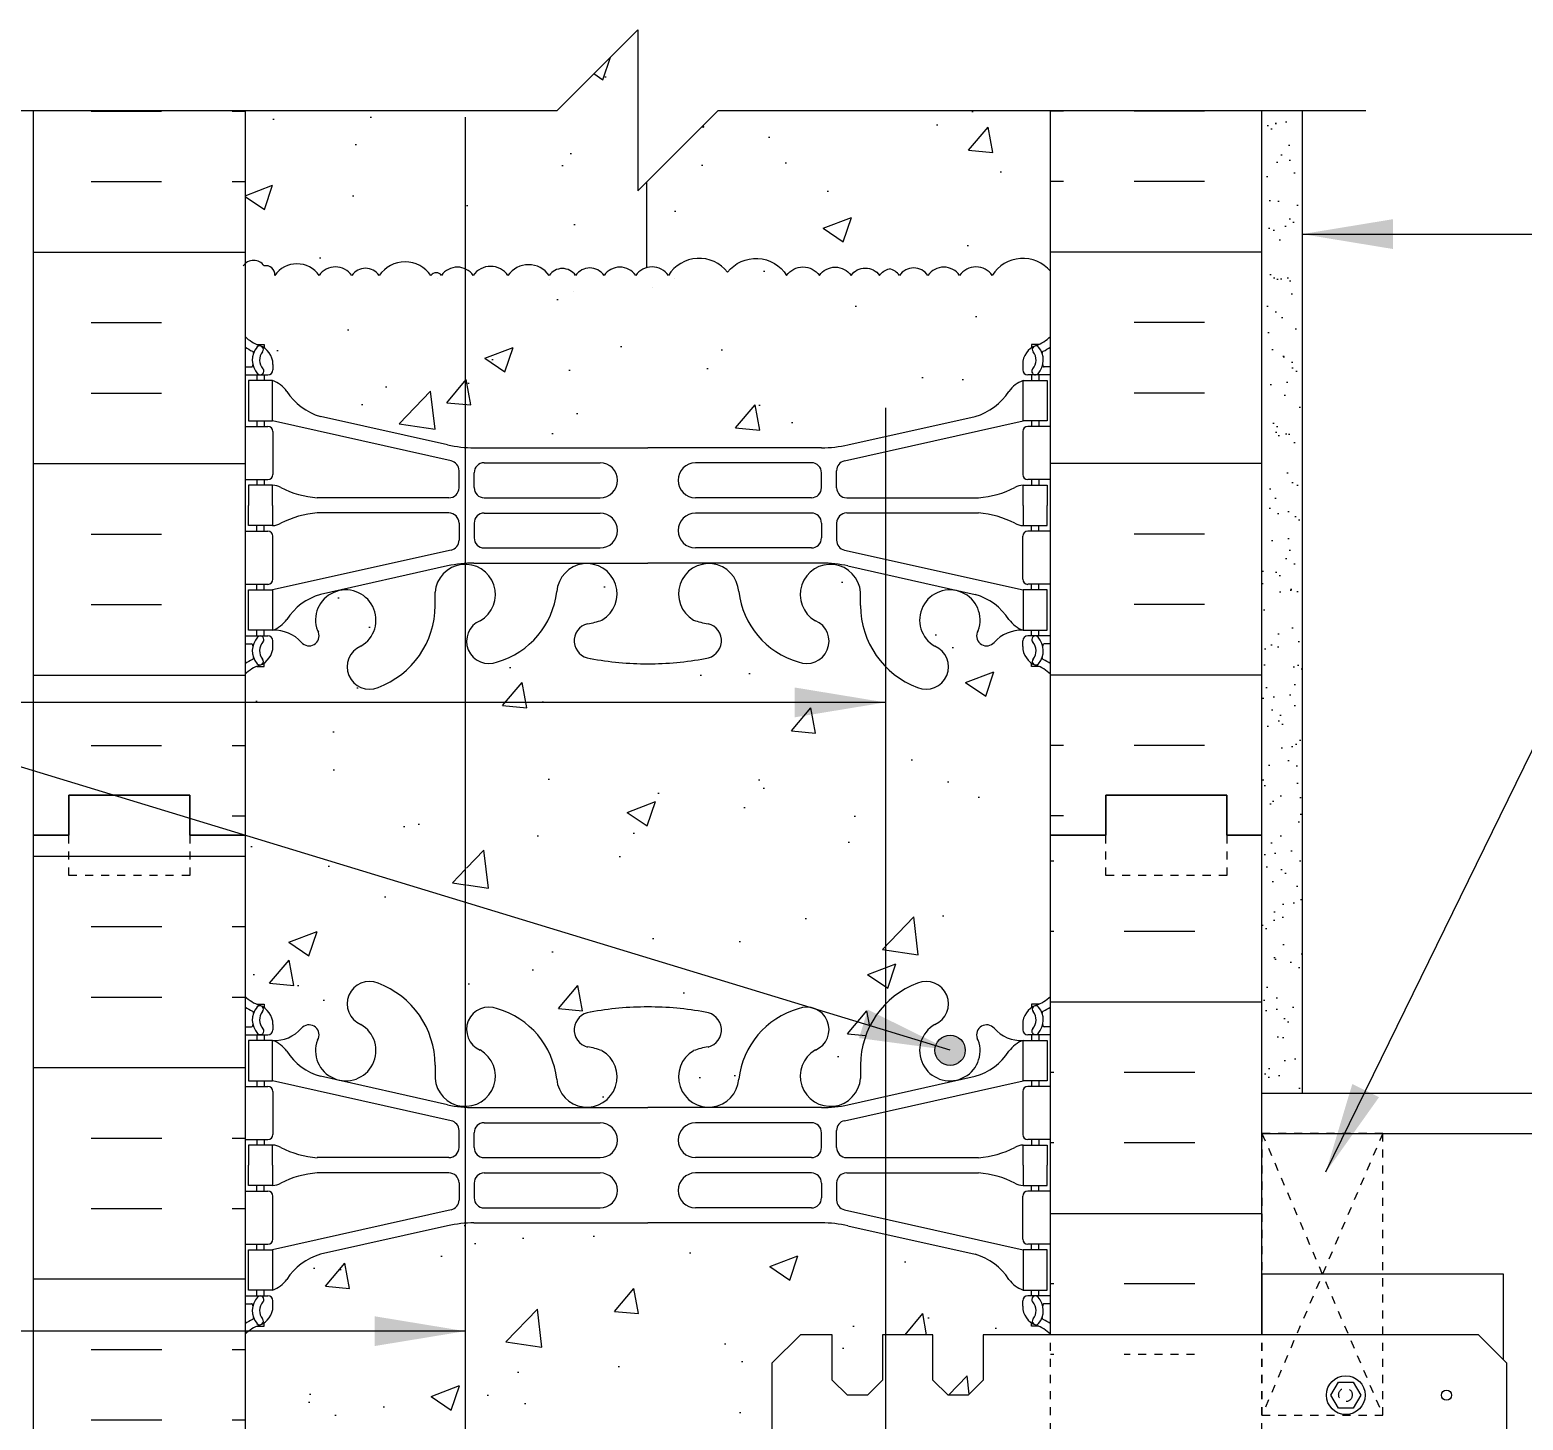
# Model space of a CAD drawing. Header units: inches. Extents: x 109 to 207.6, y 84.6 to 151.9.
# Drawn here: x 172.31 to 190.85, y 134.66 to 151.92 of the extents above; entities that cross this region are included whole.
import ezdxf

# ---------------------------------------------------------------- set-up
doc = ezdxf.new("R2010")
doc.units = ezdxf.units.IN
doc.header["$LTSCALE"] = 0.5
doc.header["$MEASUREMENT"] = 0
doc.linetypes.add('DASHED2', pattern=[0.375, 0.25, -0.125])
doc.linetypes.add('HIDDEN2', pattern=[0.1875, 0.125, -0.0625])
for name, color, linetype in [('HATCH', 12, 'Continuous'), ('line25', 2, 'Continuous'), ('LINE3', 3, 'Continuous'), ('LINE50', 5, 'Continuous'), ('LINE9', 9, 'Continuous'), ('TEXT', 4, 'Continuous'), ('Web_Edge', 9, 'Continuous')]:
    doc.layers.add(name, color=color, linetype=linetype)
doc.styles.add('DIM', font='romans.shx', dxfattribs={"width": 0.7})
doc.dimstyles.new('ext_12', dxfattribs={"dimscale": 12, "dimtxt": 0.09375, "dimasz": 0.09375, "dimexe": 0.09375, "dimexo": 0.0625, "dimgap": 0.0625, "dimtad": 1, "dimdec": 1, "dimzin": 3, "dimdsep": 46, "dimlunit": 4, "dimtxsty": 'DIM', "dimcen": 0.09, "dimdle": 0.09375, "dimclrt": 4, "dimadec": 0, "dimazin": 0, "dimtfac": 1, "dimtdec": 1, "dimtmove": 2, "dimatfit": 3, "dimfxl": 1, "dimfrac": 2, "dimtolj": 1, "dimtzin": 0, "dimarcsym": 0})

msp = doc.modelspace()

# ---------------------------------------------------------------- hatches: boundary and pattern name
at = {"layer": 'HATCH'}
h = msp.add_hatch(dxfattribs=at)
h.set_pattern_fill('AR-CONC', color=256, scale=0.5, style=0)
h.paths.add_polyline_path([(182.502, 148.867, -0.520567), (182.855, 148.867, -0.191784), (182.979, 148.949, -0.191784), (183.103, 148.867, -0.520567), (183.457, 148.867, -0.520567), (183.85, 148.867, -0.520567), (184.256, 148.867, -0.508806), (184.979, 148.92), (184.979, 150.916), (180.854, 150.916), (179.854, 149.916), (179.854, 151.916), (178.854, 150.916), (174.979, 150.916), (174.979, 149.013, -0.448264), (175.216, 148.985, -0.520567), (175.347, 148.867, -0.520567), (175.898, 148.867, -0.520567), (176.304, 148.867, -0.520567), (176.645, 148.867, -0.520567), (177.287, 148.867, -0.520567), (177.418, 148.867, -0.520567), (177.811, 148.867, -0.520567), (178.243, 148.867, -0.520567), (178.754, 148.867, -0.520567), (179.082, 148.867, -0.520567), (179.436, 148.867, -0.520567), (179.829, 148.867, -0.520567), (180.235, 148.867, -0.520567), (180.969, 148.907, -0.520567), (181.702, 148.867, -0.520567), (182.109, 148.867, -0.520567)])
h = msp.add_hatch(dxfattribs=at)
h.set_pattern_fill('AR-SAND', color=256, scale=0.25, style=0)
h.set_pattern_definition([(37.5, (76.51806, 8.59527), (-0.0157483, 0.4817059), [0, -0.38, 0, -0.425, 0, -0.40625]), (7.5, (76.51806, 8.5953), (0.4424442, 0.7055365), [0, -0.205, 0, -0.3425, 0, -0.13125]), (327.5, (76.21056, 8.59527), (0.7785355, 0.0014148), [0, -0.125, 0, -0.45, 0, -0.5875]), (317.5, (76.21056, 8.5953), (0.7515317, 0.219419), [0, -0.0625, 0, -0.295, 0, -0.3375])])
h.paths.add_polyline_path([(188.104, 150.916), (187.604, 150.916), (187.604, 141.916), (187.604, 138.716), (188.104, 138.716)])
h = msp.add_hatch(dxfattribs=at)
h.set_pattern_fill('AR-CONC', color=256, scale=0.5)
h.paths.add_polyline_path([(177.712, 145.28, 0.39233), (177.338, 144.933), (177.339, 144.788, -0.316114), (176.63, 143.752, -1), (176.416, 144.263, 2.155404), (175.878, 144.458), (175.889, 144.436, -0.834375), (175.678, 144.311, 0.23174), (175.32, 144.462), (175.215, 144.462), (175.215, 144.392), (175.263, 144.392, -0.414214), (175.325, 144.329), (175.325, 144.262, -0.249069), (175.215, 144.055), (175.215, 144.013), (175.125, 144.013, 0.088416), (174.979, 143.916), (174.979, 141.916), (174.979, 139.916, 0.088416), (175.125, 139.818), (175.215, 139.818), (175.215, 139.777, -0.249069), (175.325, 139.569), (175.325, 139.502, -0.414214), (175.263, 139.439), (175.215, 139.439), (175.215, 139.369), (175.32, 139.369, 0.231736), (175.678, 139.52, -0.8344), (175.889, 139.395), (175.878, 139.374, 2.155404), (176.416, 139.568, -1), (176.63, 140.079, -0.311223), (177.339, 139.063), (177.338, 138.898, 0.39233), (177.712, 138.551)])
h.paths.add_polyline_path([(182.929, 144.013, -0.19384), (182.619, 144.768), (182.62, 144.933, 1.661382), (182.059, 144.58, -1), (181.845, 144.069, -0.307094), (181.107, 144.965, 1.604516), (180.548, 144.589, 0.055617), (180.727, 144.543, -0.843243), (180.693, 144.111, -0.047544), (179.979, 144.046, -0.047544), (179.265, 144.111, -0.843243), (179.231, 144.543, 0.055617), (179.41, 144.589, 1.604516), (178.852, 144.965, -0.307094), (178.113, 144.069, -0.535521), (177.729, 144.325), (177.729, 139.507, -0.534553), (178.113, 139.762, -0.307094), (178.852, 138.866, 1.604516), (179.41, 139.242, 0.055617), (179.231, 139.288, -0.843243), (179.265, 139.72, -0.047544), (179.979, 139.785, -0.047544), (180.693, 139.72, -0.843243), (180.727, 139.288, 0.055617), (180.548, 139.242, 1.604516), (181.107, 138.866, -0.307094), (181.845, 139.762, -1), (182.059, 139.251, 1.661382), (182.62, 138.898), (182.62, 139.044, -0.198464), (182.929, 139.818)])
h.paths.add_polyline_path([(184.979, 143.916, 0.08841), (184.833, 144.013), (184.743, 144.013), (184.743, 144.055, -0.249069), (184.633, 144.262), (184.633, 144.329, -0.414214), (184.696, 144.392), (184.743, 144.392), (184.743, 144.462), (184.638, 144.462, 0.231736), (184.28, 144.311, -0.8344), (184.069, 144.436), (184.081, 144.458, 2.155404), (183.542, 144.263, -1), (183.328, 143.752, -0.110704), (182.929, 144.013), (182.929, 139.818, -0.110704), (183.328, 140.079, -1), (183.542, 139.568, 2.155404), (184.081, 139.374), (184.069, 139.395, -0.834375), (184.28, 139.52, 0.23174), (184.638, 139.369), (184.743, 139.369), (184.743, 139.439), (184.696, 139.439, -0.414214), (184.633, 139.502), (184.633, 139.569, -0.249069), (184.743, 139.777), (184.743, 139.818), (184.833, 139.818, 0.08841), (184.979, 139.916), (184.979, 141.916)])
h.paths.add_polyline_path([(183.919, 139.247, -1), (183.544, 139.247, -1)], flags=16)
h.paths.add_polyline_path([(184.638, 147.562), (184.743, 147.562), (184.743, 147.632), (184.696, 147.632, -0.414214), (184.633, 147.694), (184.633, 147.762, -0.249069), (184.743, 147.969), (184.743, 148.011), (184.833, 148.011, 0.08841), (184.979, 148.108), (184.979, 148.92, 0.508806), (184.256, 148.867, 0.520567), (183.85, 148.867, 0.520567), (183.457, 148.867, 0.520567), (183.103, 148.867, 0.191784), (182.979, 148.949, 0.191784), (182.855, 148.867, 0.520567), (182.502, 148.867, 0.520567), (182.109, 148.867, 0.520567), (181.702, 148.867, 0.520567), (180.969, 148.907, 0.520567), (180.235, 148.867, 0.520567), (179.829, 148.867, 0.520567), (179.436, 148.867, 0.520567), (179.082, 148.867, 0.520567), (178.754, 148.867, 0.520567), (178.243, 148.867, 0.520567), (177.811, 148.867, 0.136067), (177.712, 148.949), (177.712, 146.731, 0.018252), (177.821, 146.727), (179.979, 146.727), (182.137, 146.727, 0.054974), (182.464, 146.763), (184.045, 147.116, 0.17445), (184.452, 147.412, -0.168672)])
h.paths.add_polyline_path([(177.712, 148.949, 0.359067), (177.418, 148.867, 0.520567), (177.287, 148.867, 0.520567), (176.645, 148.867, 0.520567), (176.304, 148.867, 0.520567), (175.898, 148.867, 0.520567), (175.347, 148.867, 0.520567), (175.216, 148.985, 0.448264), (174.979, 149.013), (174.979, 148.108, 0.088416), (175.125, 148.011), (175.215, 148.011), (175.215, 147.969, -0.249069), (175.325, 147.762), (175.325, 147.694, -0.414214), (175.263, 147.632), (175.215, 147.632), (175.215, 147.562), (175.32, 147.562, -0.168672), (175.506, 147.412, 0.17445), (175.914, 147.116), (177.494, 146.763, 0.036686), (177.712, 146.731)])
h.paths.add_polyline_path([(177.494, 137.068), (175.914, 136.715, 0.17445), (175.506, 136.419, -0.168672), (175.32, 136.269), (175.215, 136.269), (175.215, 136.199), (175.263, 136.199, -0.414214), (175.325, 136.137), (175.325, 136.069, -0.249069), (175.215, 135.862), (175.215, 135.821), (175.125, 135.821, 0.088416), (174.979, 135.723), (174.979, 130.108, 0.088416), (175.125, 130.011), (175.215, 130.011), (175.215, 129.969, -0.249069), (175.325, 129.762), (175.325, 129.694, -0.414214), (175.263, 129.632), (175.215, 129.632), (175.215, 129.562), (175.32, 129.562, -0.168672), (175.506, 129.412, 0.17445), (175.914, 129.116), (177.494, 128.763, 0.054974), (177.821, 128.727), (179.979, 128.727), (182.137, 128.727, 0.054974), (182.464, 128.763), (182.929, 128.867), (182.929, 129.716), (182.894, 129.716), (182.894, 130.278), (182.707, 130.466), (182.457, 130.466), (182.269, 130.278), (182.269, 129.716), (181.873, 129.716), (181.519, 130.069), (181.519, 135.362), (181.873, 135.716), (182.269, 135.716), (182.269, 135.153), (182.457, 134.966), (182.707, 134.966), (182.894, 135.153), (182.894, 135.716), (182.929, 135.716), (182.929, 136.964), (182.464, 137.068, 0.054974), (182.137, 137.104), (179.979, 137.104), (177.821, 137.104, 0.054974)])
h.paths.add_polyline_path([(184.696, 136.199), (184.743, 136.199), (184.743, 136.269), (184.638, 136.269, -0.168672), (184.452, 136.419, 0.17445), (184.045, 136.715), (182.929, 136.964), (182.929, 135.716), (183.519, 135.716), (183.519, 135.153), (183.707, 134.966), (183.957, 134.966), (184.144, 135.153), (184.144, 135.716), (184.979, 135.716), (184.979, 135.723, 0.08841), (184.833, 135.821), (184.743, 135.821), (184.743, 135.862, -0.249069), (184.633, 136.069), (184.633, 136.137, -0.414214)])
h.paths.add_polyline_path([(184.638, 129.562), (184.743, 129.562), (184.743, 129.632), (184.696, 129.632, -0.414214), (184.633, 129.694), (184.633, 129.716), (184.144, 129.716), (184.144, 130.278), (183.957, 130.466), (183.707, 130.466), (183.519, 130.278), (183.519, 129.716), (182.929, 129.716), (182.929, 128.867), (184.045, 129.116, 0.17445), (184.452, 129.412, -0.168672)])
h.paths.add_polyline_path([(182.929, 126.013, -0.19384), (182.619, 126.768), (182.62, 126.933, 1.661382), (182.059, 126.58, -1), (181.845, 126.069, -0.307094), (181.107, 126.965, 1.604516), (180.548, 126.589, 0.055617), (180.727, 126.543, -0.843243), (180.693, 126.111, -0.047544), (179.979, 126.046, -0.047544), (179.265, 126.111, -0.843243), (179.231, 126.543, 0.055617), (179.41, 126.589, 1.604516), (178.852, 126.965, -0.307094), (178.113, 126.069, -1), (177.899, 126.58, 1.661382), (177.338, 126.933), (177.339, 126.788, -0.316114), (176.63, 125.752, -1), (176.416, 126.263, 2.155404), (175.878, 126.458), (175.889, 126.436, -0.834375), (175.678, 126.311, 0.23174), (175.32, 126.462), (175.215, 126.462), (175.215, 126.392), (175.263, 126.392, -0.414214), (175.325, 126.329), (175.325, 126.262, -0.249069), (175.215, 126.055), (175.215, 126.013), (175.125, 126.013, 0.088416), (174.979, 125.916), (174.979, 123.916), (174.979, 121.916, 0.088416), (175.125, 121.818), (175.215, 121.818), (175.215, 121.777, -0.249069), (175.325, 121.569), (175.325, 121.502, -0.414214), (175.263, 121.439), (175.215, 121.439), (175.215, 121.369), (175.32, 121.369, 0.231736), (175.678, 121.52, -0.8344), (175.889, 121.395), (175.878, 121.374, 2.155404), (176.416, 121.568, -1), (176.63, 122.079, -0.311223), (177.339, 121.063), (177.338, 120.898, 1.661382), (177.899, 121.251, -1), (178.113, 121.762, -0.307094), (178.852, 120.866, 1.604516), (179.41, 121.242, 0.055617), (179.231, 121.288, -0.843243), (179.265, 121.72, -0.047544), (179.979, 121.785, -0.047544), (180.693, 121.72, -0.843243), (180.727, 121.288, 0.055617), (180.548, 121.242, 1.604516), (181.107, 120.866, -0.307094), (181.845, 121.762, -1), (182.059, 121.251, 1.661382), (182.62, 120.898), (182.62, 121.044, -0.198464), (182.929, 121.818)])
h.paths.add_polyline_path([(182.434, 120.926, -1), (182.059, 120.926, -1)], flags=16)
h.paths.add_polyline_path([(184.979, 125.916, 0.08841), (184.833, 126.013), (184.743, 126.013), (184.743, 126.055, -0.249069), (184.633, 126.262), (184.633, 126.329, -0.414214), (184.696, 126.392), (184.743, 126.392), (184.743, 126.462), (184.638, 126.462, 0.231736), (184.28, 126.311, -0.8344), (184.069, 126.436), (184.081, 126.458, 2.155404), (183.542, 126.263, -1), (183.328, 125.752, -0.110704), (182.929, 126.013), (182.929, 121.818, -0.110704), (183.328, 122.079, -1), (183.542, 121.568, 2.155404), (184.081, 121.374), (184.069, 121.395, -0.834375), (184.28, 121.52, 0.23174), (184.638, 121.369), (184.743, 121.369), (184.743, 121.439), (184.696, 121.439, -0.414214), (184.633, 121.502), (184.633, 121.569, -0.249069), (184.743, 121.777), (184.743, 121.818), (184.833, 121.818, 0.08841), (184.979, 121.916), (184.979, 123.916)])
h.paths.add_polyline_path([(182.929, 118.964), (182.464, 119.068, 0.054974), (182.137, 119.104), (179.979, 119.104), (177.821, 119.104, 0.054974), (177.494, 119.068), (175.914, 118.715, 0.17445), (175.506, 118.419, -0.168672), (175.32, 118.269), (175.215, 118.269), (175.215, 118.199), (175.263, 118.199, -0.414214), (175.325, 118.137), (175.325, 118.069, -0.249069), (175.215, 117.862), (175.215, 117.821), (175.125, 117.821, 0.088416), (174.979, 117.723), (174.979, 112.108, 0.088416), (175.125, 112.011), (175.215, 112.011), (175.215, 111.969, -0.249069), (175.325, 111.762), (175.325, 111.694, -0.414214), (175.263, 111.632), (175.215, 111.632), (175.215, 111.562), (175.32, 111.562, -0.168672), (175.506, 111.412, 0.17445), (175.914, 111.116), (177.494, 110.763, 0.054974), (177.821, 110.727), (179.979, 110.727), (182.137, 110.727, 0.054974), (182.464, 110.763), (182.929, 110.867)])
h.paths.add_polyline_path([(184.979, 117.723, 0.08841), (184.833, 117.821), (184.743, 117.821), (184.743, 117.862, -0.249069), (184.633, 118.069), (184.633, 118.137, -0.414214), (184.696, 118.199), (184.743, 118.199), (184.743, 118.269), (184.638, 118.269, -0.168672), (184.452, 118.419, 0.17445), (184.045, 118.715), (182.929, 118.964), (182.929, 110.867), (184.045, 111.116, 0.17445), (184.452, 111.412, -0.168672), (184.638, 111.562), (184.743, 111.562), (184.743, 111.632), (184.696, 111.632, -0.414214), (184.633, 111.694), (184.633, 111.762, -0.249069), (184.743, 111.969), (184.743, 112.011), (184.833, 112.011, 0.08841), (184.979, 112.108)])
h.paths.add_polyline_path([(182.929, 108.013, -0.19384), (182.619, 108.768), (182.62, 108.933, 1.661382), (182.059, 108.58, -1), (181.845, 108.069, -0.307094), (181.107, 108.965, 1.604516), (180.548, 108.589, 0.055617), (180.727, 108.543, -0.843243), (180.693, 108.111, -0.047544), (179.979, 108.046, -0.047544), (179.265, 108.111, -0.843243), (179.231, 108.543, 0.055617), (179.41, 108.589, 1.604516), (178.852, 108.965, -0.307094), (178.113, 108.069, -1), (177.899, 108.58, 1.661382), (177.338, 108.933), (177.339, 108.788, -0.316114), (176.63, 107.752, -1), (176.416, 108.263, 2.155404), (175.878, 108.458), (175.889, 108.436, -0.834375), (175.678, 108.311, 0.23174), (175.32, 108.462), (175.215, 108.462), (175.215, 108.392), (175.263, 108.392, -0.414214), (175.325, 108.329), (175.325, 108.262, -0.249069), (175.215, 108.055), (175.215, 108.013), (175.125, 108.013, 0.088416), (174.979, 107.916), (174.979, 105.916), (179.182, 105.916), (180.182, 106.916), (180.182, 104.916), (181.182, 105.916), (182.929, 105.916)])
h.paths.add_polyline_path([(184.979, 107.916, 0.08841), (184.833, 108.013), (184.743, 108.013), (184.743, 108.055, -0.249069), (184.633, 108.262), (184.633, 108.329, -0.414214), (184.696, 108.392), (184.743, 108.392), (184.743, 108.462), (184.638, 108.462, 0.231736), (184.28, 108.311, -0.8344), (184.069, 108.436), (184.081, 108.458, 2.155404), (183.542, 108.263, -1), (183.328, 107.752, -0.110704), (182.929, 108.013), (182.929, 105.916), (184.979, 105.916)])
h = msp.add_hatch(dxfattribs=at)
h.set_pattern_fill('INSUL', color=256, scale=7, style=0)
h.set_pattern_definition([(0, (-2751.1824, -273.094), (0, 2.625), []), (0, (-2751.1824, -272.219), (0, 2.625), [0.875, -0.875]), (0, (-2751.1824, -271.344), (0, 2.625), [0.875, -0.875])])
h.paths.add_polyline_path([(172.354, 123.916), (172.792, 123.916), (172.792, 124.416), (174.292, 124.416), (174.292, 123.916), (174.979, 123.916), (174.979, 141.916), (174.292, 141.916), (174.292, 142.416), (172.792, 142.416), (172.792, 141.916), (172.354, 141.916)])
h = msp.add_hatch(dxfattribs=at)
h.set_pattern_fill('INSUL', color=256, scale=7, angle=180, style=0)
h.set_pattern_definition([(180, (76.518, 8.5953), (-3e-16, -2.625), []), (180, (76.518, 7.7203), (-3e-16, -2.625), [0.875, -0.875]), (180, (76.518, 6.8453), (-3e-16, -2.625), [0.875, -0.875])])
h.paths.add_polyline_path([(184.974, 138.012), (184.674, 138.012), (184.674, 137.512), (184.974, 137.512)])
h.paths.add_polyline_path([(187.604, 141.916), (187.167, 141.916), (187.167, 141.416), (185.667, 141.416), (185.667, 141.916), (184.979, 141.916), (184.979, 135.716), (187.604, 135.716)])
at = {"layer": 'LINE3'}
msp.add_hatch(color=256, dxfattribs=at).paths.add_polyline_path([(183.544, 139.247, 1), (183.919, 139.247, 1)])

# ---------------------------------------------------------------- linework, layer by layer
at = {"layer": 'HATCH'}
for p, q in [((173.068, 150.906), (173.943, 150.906)), ((174.818, 150.906), (174.979, 150.906)), ((185.141, 150.906), (184.979, 150.906)), ((186.891, 150.906), (186.016, 150.906)), ((173.068, 150.031), (173.943, 150.031)), ((174.818, 150.031), (174.979, 150.031)), ((185.141, 150.031), (184.979, 150.031)), ((186.891, 150.031), (186.016, 150.031)), ((172.354, 149.156), (174.979, 149.156)), ((187.604, 149.156), (184.979, 149.156)), ((177.37, 148.824), (177.37, 148.824)), ((178.757, 148.817), (178.757, 148.817)), ((180.039, 148.711), (180.039, 148.711)), ((180.311, 148.833), (180.311, 148.833)), ((179.06, 148.669), (179.06, 148.669)), ((173.068, 148.281), (173.943, 148.281)), ((186.891, 148.281), (186.016, 148.281)), ((173.068, 147.406), (173.943, 147.406)), ((186.891, 147.406), (186.016, 147.406)), ((172.354, 146.531), (174.979, 146.531)), ((187.604, 146.531), (184.979, 146.531)), ((173.068, 145.656), (173.943, 145.656)), ((186.891, 145.656), (186.016, 145.656)), ((173.068, 144.781), (173.943, 144.781)), ((186.891, 144.781), (186.016, 144.781)), ((172.354, 143.906), (174.979, 143.906)), ((187.604, 143.906), (184.979, 143.906)), ((173.068, 143.031), (173.943, 143.031)), ((174.818, 143.031), (174.979, 143.031)), ((185.141, 143.031), (184.979, 143.031)), ((186.891, 143.031), (186.016, 143.031)), ((174.818, 142.156), (174.979, 142.156)), ((185.141, 142.156), (184.979, 142.156))]:
    msp.add_line(p, q, dxfattribs=at)
at = {"layer": 'HATCH', "linetype": 'HIDDEN2'}
for p, q in [((185.018, 135.47), (184.979, 135.47)), ((186.768, 135.47), (185.893, 135.47))]:
    msp.add_line(p, q, dxfattribs=at)
at = {"layer": 'HATCH'}
for points in [[(180.969, 148.907, 0.520567), (180.235, 148.867, 0.520567), (179.829, 148.867, 0.520567), (179.436, 148.867, 0.520567), (179.082, 148.867, 0.520567), (178.754, 148.867, 0.520567), (178.243, 148.867, 0.520567), (177.811, 148.867, 0.520567), (177.418, 148.867, 0.520567), (177.287, 148.867, 0.520567), (176.645, 148.867, 0.520567), (176.304, 148.867, 0.520567), (175.898, 148.867, 0.520567), (175.347, 148.867, 0.520567), (175.216, 148.985, 0.520567), (174.954, 148.985)], [(180.969, 148.907, -0.520567), (181.702, 148.867, -0.520567), (182.109, 148.867, -0.520567), (182.502, 148.867, -0.520567), (182.855, 148.867, -0.191784), (182.979, 148.949, -0.191784)], [(184.979, 148.92, 0.508806), (184.256, 148.867, 0.520567), (183.85, 148.867, 0.520567), (183.457, 148.867, 0.520567), (183.103, 148.867, 0.191784), (182.979, 148.949)]]:
    msp.add_lwpolyline(points, format="xyb", dxfattribs=at)
at = {"layer": 'line25'}
for p, q in [((174.979, 150.916), (174.979, 141.916)), ((184.979, 141.916), (184.979, 150.916)), ((174.979, 141.916), (174.979, 123.916)), ((184.979, 135.716), (184.979, 141.916)), ((187.604, 138.216), (206.57, 138.216)), ((190.604, 136.466), (187.604, 136.466)), ((187.604, 136.466), (187.604, 135.716)), ((190.604, 135.402), (190.604, 136.466))]:
    msp.add_line(p, q, dxfattribs=at)
msp.add_lwpolyline([(190.644, 130.069), (190.644, 135.362), (190.291, 135.716), (184.144, 135.716), (184.144, 135.153), (183.957, 134.966), (183.707, 134.966), (183.519, 135.153), (183.519, 135.716), (182.894, 135.716), (182.894, 135.153), (182.707, 134.966), (182.457, 134.966), (182.269, 135.153), (182.269, 135.716), (181.873, 135.716), (181.519, 135.362), (181.519, 130.069)], dxfattribs=at)
at = {"layer": 'LINE3'}
for p, q in [((177.712, 150.833), (177.712, 128.867)), ((179.962, 150.023), (179.962, 148.963)), ((182.929, 147.222), (182.929, 105.916))]:
    msp.add_line(p, q, dxfattribs=at)
msp.add_circle((183.732, 139.247), 0.188, dxfattribs=at)
at = {"layer": 'LINE50'}
for p, q in [((172.354, 141.916), (172.354, 150.916)), ((187.604, 141.916), (187.604, 150.916)), ((172.354, 123.916), (172.354, 141.916)), ((187.604, 135.716), (187.604, 141.916))]:
    msp.add_line(p, q, dxfattribs=at)
for points in [[(174.979, 141.916), (174.292, 141.916), (174.292, 142.416), (172.792, 142.416), (172.792, 141.916), (172.354, 141.916)], [(172.354, 141.916), (172.792, 141.916), (172.792, 142.416), (174.292, 142.416), (174.292, 141.916), (174.979, 141.916)], [(184.979, 141.916), (185.667, 141.916), (185.667, 142.416), (187.167, 142.416), (187.167, 141.916), (187.604, 141.916)], [(187.604, 141.916), (187.167, 141.916), (187.167, 142.416), (185.667, 142.416), (185.667, 141.916), (184.979, 141.916)]]:
    msp.add_lwpolyline(points, dxfattribs=at)
at = {"layer": 'LINE9'}
for p, q in [((188.104, 150.916), (188.104, 138.716)), ((187.604, 138.716), (206.57, 138.716))]:
    msp.add_line(p, q, dxfattribs=at)
at = {"layer": 'LINE9', "linetype": 'HIDDEN2'}
for p, q in [((187.604, 138.216), (189.104, 134.716)), ((189.104, 138.216), (187.604, 134.716)), ((187.604, 129.716), (187.604, 135.716)), ((184.979, 129.716), (184.979, 135.697))]:
    msp.add_line(p, q, dxfattribs=at)
at = {"layer": 'LINE9'}
msp.add_lwpolyline([(170.604, 150.916), (178.854, 150.916), (179.854, 151.916), (179.854, 149.916), (180.854, 150.916), (188.892, 150.916)], dxfattribs=at)
at = {"layer": 'LINE9', "linetype": 'DASHED2', "ltscale": 0.15}
for points in [[(174.292, 141.916), (174.292, 141.916), (174.292, 141.416), (172.792, 141.416), (172.792, 141.916), (172.792, 141.916)], [(174.292, 141.916), (174.292, 141.916), (174.292, 141.416), (172.792, 141.416), (172.792, 141.916), (172.792, 141.916)], [(187.167, 141.916), (187.167, 141.916), (187.167, 141.416), (185.667, 141.416), (185.667, 141.916), (185.667, 141.916)], [(187.167, 141.916), (187.167, 141.916), (187.167, 141.416), (185.667, 141.416), (185.667, 141.916), (185.667, 141.916)]]:
    msp.add_lwpolyline(points, dxfattribs=at)
at = {"layer": 'LINE9', "linetype": 'HIDDEN2'}
msp.add_lwpolyline([(187.604, 134.716), (189.104, 134.716), (189.104, 138.216), (187.604, 138.216)], close=True, dxfattribs=at)
at = {"layer": 'LINE9'}
msp.add_lwpolyline([(188.737, 135.126), (188.829, 134.966), (188.737, 134.806), (188.552, 134.806), (188.46, 134.966), (188.552, 135.126)], close=True, dxfattribs=at)
for centre, radius in [((188.644, 134.966), 0.241), ((189.894, 134.966), 0.0625)]:
    msp.add_circle(centre, radius, dxfattribs=at)
at = {"layer": 'LINE9', "linetype": 'DASHED2'}
msp.add_circle((188.64, 134.969), 0.0843, dxfattribs=at)
at = {"layer": 'Web_Edge'}
for p, q in [((175.125, 148.011), (175.215, 148.011)), ((175.215, 148.011), (175.215, 147.969)), ((184.833, 148.011), (184.743, 148.011)), ((184.743, 148.011), (184.743, 147.969)), ((175.325, 147.762), (175.325, 147.694)), ((184.633, 147.762), (184.633, 147.694)), ((174.979, 147.732), (175.057, 147.732)), ((174.979, 147.632), (175.263, 147.632)), ((175.125, 147.632), (175.125, 147.562)), ((175.215, 147.632), (175.215, 147.562)), ((184.979, 147.632), (184.696, 147.632)), ((184.743, 147.632), (184.743, 147.562)), ((184.833, 147.632), (184.833, 147.562)), ((184.979, 147.732), (184.901, 147.732)), ((175.125, 147.062), (175.125, 146.992)), ((175.215, 147.062), (175.215, 146.992)), ((177.538, 146.565), (175.32, 147.062)), ((177.494, 146.763), (175.914, 147.116)), ((182.421, 146.565), (184.638, 147.062)), ((182.464, 146.763), (184.045, 147.116)), ((184.743, 147.062), (184.743, 146.992)), ((184.833, 147.062), (184.833, 146.992)), ((174.979, 146.992), (175.263, 146.992)), ((175.325, 146.929), (175.325, 146.394)), ((184.633, 146.929), (184.633, 146.394)), ((184.979, 146.992), (184.696, 146.992)), ((177.821, 146.727), (179.979, 146.727)), ((182.137, 146.727), (179.979, 146.727)), ((177.948, 146.541), (179.387, 146.541)), ((182.01, 146.541), (180.571, 146.541)), ((174.979, 146.332), (175.263, 146.332)), ((175.125, 146.332), (175.125, 146.262)), ((175.215, 146.332), (175.215, 146.262)), ((177.635, 146.231), (177.635, 146.443)), ((177.823, 146.232), (177.823, 146.416)), ((182.135, 146.232), (182.135, 146.416)), ((182.323, 146.231), (182.323, 146.443)), ((184.979, 146.332), (184.696, 146.332)), ((184.743, 146.332), (184.743, 146.262)), ((184.833, 146.332), (184.833, 146.262)), ((177.51, 146.106), (175.873, 146.106)), ((177.948, 146.107), (179.387, 146.107)), ((182.01, 146.107), (180.571, 146.107)), ((182.448, 146.106), (184.085, 146.106)), ((177.51, 145.918), (175.873, 145.918)), ((177.948, 145.917), (179.387, 145.917)), ((182.01, 145.917), (180.571, 145.917)), ((182.448, 145.918), (184.085, 145.918)), ((175.125, 145.692), (175.125, 145.762)), ((175.215, 145.692), (175.215, 145.762)), ((177.635, 145.793), (177.635, 145.58)), ((177.823, 145.792), (177.823, 145.608)), ((182.135, 145.792), (182.135, 145.608)), ((182.323, 145.793), (182.323, 145.58)), ((184.743, 145.692), (184.743, 145.762)), ((184.833, 145.692), (184.833, 145.762)), ((174.979, 145.692), (175.263, 145.692)), ((175.325, 145.094), (175.325, 145.629)), ((184.633, 145.094), (184.633, 145.629)), ((184.979, 145.692), (184.696, 145.692)), ((177.538, 145.458), (175.32, 144.962)), ((177.948, 145.483), (179.387, 145.483)), ((182.01, 145.483), (180.571, 145.483)), ((182.421, 145.458), (184.638, 144.962)), ((177.494, 145.26), (175.914, 144.907)), ((177.821, 145.296), (179.979, 145.296)), ((182.137, 145.296), (179.979, 145.296)), ((182.464, 145.26), (184.045, 144.907)), ((174.979, 145.032), (175.263, 145.032)), ((175.125, 144.962), (175.125, 145.032)), ((175.215, 144.962), (175.215, 145.032)), ((184.979, 145.032), (184.696, 145.032)), ((184.743, 144.962), (184.743, 145.032)), ((184.833, 144.962), (184.833, 145.032)), ((177.339, 144.768), (177.338, 144.933)), ((182.619, 144.768), (182.62, 144.933)), ((175.125, 144.392), (175.125, 144.462)), ((175.215, 144.392), (175.215, 144.462)), ((175.878, 144.458), (175.889, 144.436)), ((184.081, 144.458), (184.069, 144.436)), ((184.743, 144.392), (184.743, 144.462)), ((184.833, 144.392), (184.833, 144.462)), ((174.979, 144.392), (175.263, 144.392)), ((174.979, 144.292), (175.057, 144.292)), ((175.325, 144.262), (175.325, 144.329)), ((184.633, 144.262), (184.633, 144.329)), ((184.979, 144.392), (184.696, 144.392)), ((184.979, 144.292), (184.901, 144.292)), ((175.215, 144.013), (175.215, 144.055)), ((184.743, 144.013), (184.743, 144.055)), ((175.125, 144.013), (175.215, 144.013)), ((184.833, 144.013), (184.743, 144.013)), ((175.125, 139.818), (175.215, 139.818)), ((175.215, 139.818), (175.215, 139.777)), ((184.833, 139.818), (184.743, 139.818)), ((184.743, 139.818), (184.743, 139.777)), ((174.979, 139.539), (175.057, 139.539)), ((174.979, 139.439), (175.263, 139.439)), ((175.125, 139.439), (175.125, 139.369)), ((175.215, 139.439), (175.215, 139.369)), ((175.325, 139.569), (175.325, 139.502)), ((184.633, 139.569), (184.633, 139.502)), ((184.979, 139.439), (184.696, 139.439)), ((184.743, 139.439), (184.743, 139.369)), ((184.833, 139.439), (184.833, 139.369)), ((184.979, 139.539), (184.901, 139.539)), ((175.878, 139.374), (175.889, 139.395)), ((184.081, 139.374), (184.069, 139.395)), ((177.339, 139.063), (177.338, 138.898)), ((182.619, 139.063), (182.62, 138.898)), ((175.125, 138.869), (175.125, 138.799)), ((175.215, 138.869), (175.215, 138.799)), ((177.538, 138.373), (175.32, 138.869)), ((177.494, 138.571), (175.914, 138.924)), ((182.421, 138.373), (184.638, 138.869)), ((182.464, 138.571), (184.045, 138.924)), ((184.743, 138.869), (184.743, 138.799)), ((184.833, 138.869), (184.833, 138.799)), ((174.979, 138.799), (175.263, 138.799)), ((175.325, 138.737), (175.325, 138.202)), ((184.633, 138.737), (184.633, 138.202)), ((184.979, 138.799), (184.696, 138.799)), ((177.821, 138.535), (179.979, 138.535)), ((182.137, 138.535), (179.979, 138.535)), ((177.948, 138.348), (179.387, 138.348)), ((182.01, 138.348), (180.571, 138.348)), ((174.979, 138.139), (175.263, 138.139)), ((175.125, 138.139), (175.125, 138.069)), ((175.215, 138.139), (175.215, 138.069)), ((177.635, 138.039), (177.635, 138.251)), ((177.823, 138.039), (177.823, 138.223)), ((182.135, 138.039), (182.135, 138.223)), ((182.323, 138.039), (182.323, 138.251)), ((184.979, 138.139), (184.696, 138.139)), ((184.743, 138.139), (184.743, 138.069)), ((184.833, 138.139), (184.833, 138.069)), ((177.51, 137.914), (175.873, 137.914)), ((177.948, 137.914), (179.387, 137.914)), ((182.01, 137.914), (180.571, 137.914)), ((182.448, 137.914), (184.085, 137.914)), ((175.125, 137.499), (175.125, 137.569)), ((175.215, 137.499), (175.215, 137.569)), ((177.51, 137.725), (175.873, 137.725)), ((177.635, 137.6), (177.635, 137.388)), ((177.823, 137.599), (177.823, 137.415)), ((177.948, 137.724), (179.387, 137.724)), ((182.01, 137.724), (180.571, 137.724)), ((182.135, 137.599), (182.135, 137.415)), ((182.323, 137.6), (182.323, 137.388)), ((182.448, 137.725), (184.085, 137.725)), ((184.743, 137.499), (184.743, 137.569)), ((184.833, 137.499), (184.833, 137.569)), ((174.979, 137.499), (175.263, 137.499)), ((175.325, 136.902), (175.325, 137.437)), ((184.633, 136.902), (184.633, 137.437)), ((184.979, 137.499), (184.696, 137.499)), ((177.538, 137.266), (175.32, 136.769)), ((177.948, 137.29), (179.387, 137.29)), ((182.01, 137.29), (180.571, 137.29)), ((182.421, 137.266), (184.638, 136.769)), ((177.494, 137.068), (175.914, 136.715)), ((177.821, 137.104), (179.979, 137.104)), ((182.137, 137.104), (179.979, 137.104)), ((182.464, 137.068), (184.045, 136.715)), ((174.979, 136.839), (175.263, 136.839)), ((175.125, 136.769), (175.125, 136.839)), ((175.215, 136.769), (175.215, 136.839)), ((184.979, 136.839), (184.696, 136.839)), ((184.743, 136.769), (184.743, 136.839)), ((184.833, 136.769), (184.833, 136.839)), ((175.125, 136.199), (175.125, 136.269)), ((175.215, 136.199), (175.215, 136.269)), ((184.743, 136.199), (184.743, 136.269)), ((184.833, 136.199), (184.833, 136.269)), ((174.979, 136.199), (175.263, 136.199)), ((174.979, 136.099), (175.057, 136.099)), ((175.325, 136.069), (175.325, 136.137)), ((184.633, 136.069), (184.633, 136.137)), ((184.979, 136.199), (184.696, 136.199)), ((184.979, 136.099), (184.901, 136.099)), ((175.125, 135.821), (175.215, 135.821)), ((175.215, 135.821), (175.215, 135.862)), ((184.743, 135.821), (184.743, 135.862)), ((184.833, 135.821), (184.743, 135.821))]:
    msp.add_line(p, q, dxfattribs=at)
for points in [[(175.02, 147.062), (175.32, 147.062), (175.32, 147.562), (175.02, 147.562)], [(184.938, 147.062), (184.638, 147.062), (184.638, 147.562), (184.938, 147.562)], [(175.02, 144.962), (175.32, 144.962), (175.32, 144.462), (175.02, 144.462)], [(184.938, 144.962), (184.638, 144.962), (184.638, 144.462), (184.938, 144.462)], [(175.02, 138.869), (175.32, 138.869), (175.32, 139.369), (175.02, 139.369)], [(184.938, 138.869), (184.638, 138.869), (184.638, 139.369), (184.938, 139.369)], [(175.02, 136.769), (175.32, 136.769), (175.32, 136.269), (175.02, 136.269)], [(184.938, 136.769), (184.638, 136.769), (184.638, 136.269), (184.938, 136.269)]]:
    msp.add_lwpolyline(points, close=True, dxfattribs=at)
for points in [[(175.32, 146.012), (175.32, 146.262), (175.02, 146.262), (175.02, 146.012)], [(184.638, 146.012), (184.638, 146.262), (184.938, 146.262), (184.938, 146.012)], [(175.32, 146.012), (175.32, 145.762), (175.02, 145.762), (175.02, 146.012)], [(184.638, 146.012), (184.638, 145.762), (184.938, 145.762), (184.938, 146.012)], [(175.32, 137.819), (175.32, 138.069), (175.02, 138.069), (175.02, 137.819)], [(184.638, 137.819), (184.638, 138.069), (184.938, 138.069), (184.938, 137.819)], [(175.32, 137.819), (175.32, 137.569), (175.02, 137.569), (175.02, 137.819)], [(184.638, 137.819), (184.638, 137.569), (184.938, 137.569), (184.938, 137.819)]]:
    msp.add_lwpolyline(points, dxfattribs=at)
for centre, radius, start, end in [((175.325, 148.469), 0.5, 226.2109, 250.5288), ((175.325, 148.469), 0.6, 234.7832, 245.0748), ((175.319, 147.816), 0.25, 140.1145, 222.4609), ((175.161, 147.947), 0.045, 321.448, 139.1879), ((175.075, 147.762), 0.25, 0, 70.5288), ((184.883, 147.762), 0.25, 109.4712, 180), ((184.797, 147.947), 0.045, 40.8121, 218.552), ((184.633, 148.469), 0.5, 289.4712, 313.7878), ((184.639, 147.816), 0.25, 317.5391, 39.8855), ((184.633, 148.469), 0.6, 294.9252, 305.2158), ((175.057, 147.751), 0.0196, 269.4032, 15.4901), ((175.063, 147.906), 0.021, 343.464, 63.9957), ((175.319, 147.816), 0.16, 140.0001, 222.4609), ((184.639, 147.816), 0.16, 317.5391, 39.9999), ((184.895, 147.906), 0.021, 116.0043, 196.536), ((184.901, 147.751), 0.0196, 164.5099, 270.5968), ((175.168, 147.678), 0.045, 222.4609, 42.4609), ((175.263, 147.694), 0.0625, 270, 0), ((184.696, 147.694), 0.0625, 180, 270), ((184.791, 147.678), 0.045, 137.5391, 317.5391), ((175.198, 147.219), 0.364, 34.9775, 70.3387), ((176.121, 147.83), 0.743, 212.7919, 253.8107), ((183.837, 147.83), 0.743, 286.1893, 327.2081), ((184.761, 147.219), 0.364, 109.6613, 145.0225), ((175.263, 146.929), 0.0625, 0, 90), ((184.696, 146.929), 0.0625, 90, 180), ((177.821, 148.227), 1.5, 257.4135, 270), ((182.137, 148.227), 1.5, 270, 282.5865), ((177.51, 146.443), 0.125, 0, 77.3767), ((177.948, 146.416), 0.125, 90, 180), ((179.387, 146.324), 0.217, 270, 90), ((180.571, 146.324), 0.217, 90, 270), ((182.01, 146.416), 0.125, 0, 90), ((182.448, 146.443), 0.125, 102.6233, 180), ((175.263, 146.394), 0.0625, 270, 0), ((184.696, 146.394), 0.0625, 180, 270), ((175.316, 146.043), 0.219, 60.4937, 88.92), ((175.962, 147.273), 1.17, 242.6365, 265.6505), ((177.51, 146.231), 0.125, 270, 0), ((177.948, 146.232), 0.125, 180, 270), ((182.01, 146.232), 0.125, 270, 360), ((182.448, 146.231), 0.125, 180, 270), ((183.997, 147.273), 1.17, 274.3495, 297.3635), ((184.642, 146.043), 0.219, 91.08, 119.5063), ((175.962, 144.751), 1.17, 94.3495, 117.3635), ((177.51, 145.793), 0.125, 0, 90), ((177.948, 145.792), 0.125, 90, 180), ((179.387, 145.7), 0.217, 270, 90), ((180.571, 145.7), 0.217, 90, 270), ((182.01, 145.792), 0.125, 0, 90), ((182.448, 145.793), 0.125, 90, 180), ((183.997, 144.751), 1.17, 62.6365, 85.6505), ((175.316, 145.98), 0.219, 271.08, 299.5063), ((184.642, 145.98), 0.219, 240.4937, 268.92), ((175.263, 145.629), 0.0625, 0, 90), ((177.51, 145.58), 0.125, 282.6233, 0), ((177.948, 145.608), 0.125, 180, 270), ((182.01, 145.608), 0.125, 270, 0), ((182.448, 145.58), 0.125, 180, 257.3767), ((184.696, 145.629), 0.0625, 90, 180), ((177.712, 144.905), 0.375, 299.9315, 175.7552), ((177.821, 143.796), 1.5, 90, 102.5865), ((179.223, 144.914), 0.375, 299.9315, 175.7552), ((180.735, 144.914), 0.375, 4.2448, 240.0685), ((182.246, 144.905), 0.375, 4.2448, 240.0685), ((182.137, 143.796), 1.5, 77.4135, 90), ((175.263, 145.094), 0.0625, 270, 0), ((184.696, 145.094), 0.0625, 180, 270), ((176.121, 144.193), 0.743, 106.1893, 147.2081), ((176.229, 144.588), 0.375, 299.9315, 200.3757), ((177.822, 145.062), 1.034, 286.3365, 353.3331), ((182.136, 145.062), 1.034, 186.6669, 253.6635), ((183.729, 144.588), 0.375, 339.6243, 240.0685), ((183.837, 144.193), 0.743, 32.7919, 73.8107), ((176.247, 144.774), 1.092, 290.5175, 359.6668), ((183.711, 144.774), 1.092, 180.3332, 249.4825), ((175.198, 144.804), 0.364, 289.6613, 325.0225), ((175.345, 144.021), 0.441, 41.0127, 93.2024), ((175.772, 144.393), 0.125, 221.0127, 20.3757), ((178.006, 144.325), 0.277, 112.68, 292.68), ((179.285, 144.33), 0.22, 104.2604, 264.8165), ((179.116, 145.369), 0.834, 277.8937, 290.6271), ((180.842, 145.369), 0.834, 249.3729, 262.1063), ((180.673, 144.33), 0.22, 275.1835, 75.7396), ((181.952, 144.325), 0.277, 247.32, 67.32), ((184.186, 144.393), 0.125, 159.6243, 318.9873), ((184.613, 144.021), 0.441, 86.7976, 138.9873), ((184.761, 144.804), 0.364, 214.9775, 250.3387), ((175.057, 144.272), 0.0196, 344.5099, 90.5968), ((175.319, 144.207), 0.25, 137.5391, 219.8855), ((175.168, 144.346), 0.045, 317.5391, 137.5391), ((175.075, 144.262), 0.25, 289.4712, 360), ((175.319, 144.207), 0.16, 137.5391, 219.9999), ((175.263, 144.329), 0.0625, 360, 90), ((176.523, 144.008), 0.277, 112.68, 292.68), ((183.435, 144.008), 0.277, 247.32, 67.32), ((184.696, 144.329), 0.0625, 90, 180), ((184.883, 144.262), 0.25, 180, 250.5288), ((184.791, 144.346), 0.045, 42.4609, 222.4609), ((184.639, 144.207), 0.16, 320.0001, 42.4609), ((184.639, 144.207), 0.25, 320.1145, 42.4609), ((184.901, 144.272), 0.0196, 89.4032, 195.4901), ((175.325, 143.555), 0.6, 114.9252, 125.2168), ((175.063, 144.118), 0.021, 296.0043, 16.536), ((175.161, 144.076), 0.045, 220.8121, 38.552), ((179.962, 147.823), 3.777, 259.3725, 270.2606), ((179.996, 147.823), 3.777, 269.7394, 280.6275), ((184.797, 144.076), 0.045, 141.448, 319.1879), ((184.895, 144.118), 0.021, 163.464, 243.9957), ((184.633, 143.555), 0.6, 54.7832, 65.0748), ((175.325, 143.555), 0.5, 109.4712, 133.7891), ((184.633, 143.555), 0.5, 46.2122, 70.5288), ((176.523, 139.824), 0.277, 67.32, 247.32), ((176.247, 139.057), 1.092, 0.3332, 69.4825), ((183.711, 139.057), 1.092, 110.5175, 179.6668), ((183.435, 139.824), 0.277, 292.68, 112.68), ((175.325, 140.277), 0.5, 226.2109, 250.5288), ((175.325, 140.277), 0.6, 234.7832, 245.0748), ((175.319, 139.624), 0.25, 140.1145, 222.4609), ((175.161, 139.755), 0.045, 321.448, 139.1879), ((175.075, 139.569), 0.25, 0, 70.5288), ((178.006, 139.506), 0.277, 67.32, 247.32), ((179.962, 136.008), 3.777, 89.7394, 100.6275), ((179.996, 136.008), 3.777, 79.3725, 90.2606), ((181.952, 139.506), 0.277, 292.68, 112.68), ((184.883, 139.569), 0.25, 109.4712, 180), ((184.797, 139.755), 0.045, 40.8121, 218.552), ((184.633, 140.277), 0.5, 289.4712, 313.7878), ((184.639, 139.624), 0.25, 317.5391, 39.8855), ((184.633, 140.277), 0.6, 294.9252, 305.2168), ((175.063, 139.713), 0.021, 343.464, 63.9957), ((175.319, 139.624), 0.16, 140.0001, 222.4609), ((177.822, 138.77), 1.034, 6.6669, 73.6635), ((179.285, 139.501), 0.22, 95.1835, 255.7396), ((180.673, 139.501), 0.22, 284.2604, 84.8165), ((182.136, 138.77), 1.034, 106.3365, 173.3331), ((184.639, 139.624), 0.16, 317.5391, 39.9999), ((184.895, 139.713), 0.021, 116.0043, 196.536), ((175.057, 139.559), 0.0196, 269.4032, 15.4901), ((175.168, 139.486), 0.045, 222.4609, 42.4609), ((175.263, 139.502), 0.0625, 270, 0), ((175.345, 139.81), 0.441, 266.7976, 318.9873), ((175.772, 139.438), 0.125, 339.6243, 138.9873), ((176.229, 139.243), 0.375, 159.6243, 60.0685), ((183.729, 139.243), 0.375, 119.9315, 20.3757), ((184.186, 139.438), 0.125, 41.0127, 200.3757), ((184.613, 139.81), 0.441, 221.0127, 273.2024), ((184.696, 139.502), 0.0625, 180, 270), ((184.791, 139.486), 0.045, 137.5391, 317.5391), ((184.901, 139.559), 0.0196, 164.5099, 270.5968), ((175.198, 139.027), 0.364, 34.9775, 70.3387), ((176.121, 139.638), 0.743, 212.7919, 253.8107), ((177.712, 138.926), 0.375, 184.2448, 60.0685), ((179.223, 138.917), 0.375, 184.2448, 60.0685), ((179.116, 138.462), 0.834, 69.3729, 82.1063), ((180.735, 138.917), 0.375, 119.9315, 355.7552), ((180.842, 138.462), 0.834, 97.8937, 110.6271), ((182.246, 138.926), 0.375, 119.9315, 355.7552), ((183.837, 139.638), 0.743, 286.1893, 327.2081), ((184.761, 139.027), 0.364, 109.6613, 145.0225), ((175.263, 138.737), 0.0625, 0, 90), ((184.696, 138.737), 0.0625, 90, 180), ((177.821, 140.035), 1.5, 257.4135, 270), ((182.137, 140.035), 1.5, 270, 282.5865), ((177.51, 138.251), 0.125, 0, 77.3767), ((177.948, 138.223), 0.125, 90, 180), ((179.387, 138.131), 0.217, 270, 90), ((180.571, 138.131), 0.217, 90, 270), ((182.01, 138.223), 0.125, 0, 90), ((182.448, 138.251), 0.125, 102.6233, 180), ((175.263, 138.202), 0.0625, 270, 0), ((184.696, 138.202), 0.0625, 180, 270), ((175.316, 137.851), 0.219, 60.4937, 88.92), ((175.962, 139.08), 1.17, 242.6365, 265.6505), ((177.51, 138.039), 0.125, 270, 0), ((177.948, 138.039), 0.125, 180, 270), ((182.01, 138.039), 0.125, 270, 360), ((182.448, 138.039), 0.125, 180, 270), ((183.997, 139.08), 1.17, 274.3495, 297.3635), ((184.642, 137.851), 0.219, 91.08, 119.5063), ((175.316, 137.788), 0.219, 271.08, 299.5063), ((175.962, 136.558), 1.17, 94.3495, 117.3635), ((177.51, 137.6), 0.125, 0, 90), ((177.948, 137.599), 0.125, 90, 180), ((179.387, 137.507), 0.217, 270, 90), ((180.571, 137.507), 0.217, 90, 270), ((182.01, 137.599), 0.125, 0, 90), ((182.448, 137.6), 0.125, 90, 180), ((183.997, 136.558), 1.17, 62.6365, 85.6505), ((184.642, 137.788), 0.219, 240.4937, 268.92), ((175.263, 137.437), 0.0625, 0, 90), ((177.51, 137.388), 0.125, 282.6233, 0), ((177.948, 137.415), 0.125, 180, 270), ((182.01, 137.415), 0.125, 270, 0), ((182.448, 137.388), 0.125, 180, 257.3767), ((184.696, 137.437), 0.0625, 90, 180), ((177.821, 135.604), 1.5, 90, 102.5865), ((182.137, 135.604), 1.5, 77.4135, 90), ((175.263, 136.902), 0.0625, 270, 0), ((184.696, 136.902), 0.0625, 180, 270), ((176.121, 136.001), 0.743, 106.1893, 147.2081), ((183.837, 136.001), 0.743, 32.7919, 73.8107), ((175.198, 136.612), 0.364, 289.6613, 325.0225), ((184.761, 136.612), 0.364, 214.9775, 250.3387), ((175.057, 136.08), 0.0196, 344.5099, 90.5968), ((175.319, 136.015), 0.25, 137.5391, 219.8855), ((175.168, 136.153), 0.045, 317.5391, 137.5391), ((175.319, 136.015), 0.16, 137.5391, 219.9999), ((175.263, 136.137), 0.0625, 360, 90), ((184.696, 136.137), 0.0625, 90, 180), ((184.791, 136.153), 0.045, 42.4609, 222.4609), ((184.639, 136.015), 0.16, 320.0001, 42.4609), ((184.639, 136.015), 0.25, 320.1145, 42.4609), ((184.901, 136.08), 0.0196, 89.4032, 195.4901), ((175.325, 135.362), 0.6, 114.9252, 125.2168), ((175.063, 135.925), 0.021, 296.0043, 16.536), ((175.161, 135.884), 0.045, 220.8121, 38.552), ((175.075, 136.069), 0.25, 289.4712, 360), ((184.883, 136.069), 0.25, 180, 250.5288), ((184.797, 135.884), 0.045, 141.448, 319.1879), ((184.895, 135.925), 0.021, 163.464, 243.9957), ((184.633, 135.362), 0.6, 54.7842, 65.0748), ((175.325, 135.362), 0.5, 109.4712, 133.7891), ((184.633, 135.362), 0.5, 46.2122, 70.5288)]:
    msp.add_arc(centre, radius, start, end, dxfattribs=at)
for points in [[(177.823, 146.237), (177.823, 146.411)], [(182.135, 146.237), (182.135, 146.411)], [(177.823, 145.787), (177.823, 145.613)], [(182.135, 145.787), (182.135, 145.613)], [(177.823, 138.044), (177.823, 138.218)], [(182.135, 138.044), (182.135, 138.218)], [(177.823, 137.594), (177.823, 137.42)], [(182.135, 137.594), (182.135, 137.42)]]:
    msp.add_open_spline(points, degree=1, dxfattribs=at)

# ---------------------------------------------------------------- leaders
at = {"layer": 'TEXT'}
for points, override in [([(188.104, 149.38), (198.867, 149.38)], {"dimgap": 0.0625, "dimtad": 0}), ([(188.397, 137.736), (192.21, 145.531), (194.494, 145.531)], {"dimtad": 0}), ([(182.929, 143.566), (169.561, 143.566), (164.486, 143.566)], {"dimgap": 0.0625, "dimtad": 0}), ([(183.732, 139.247), (169.561, 143.566), (164.486, 143.566)], {"dimgap": 0.0625, "dimtad": 0}), ([(177.712, 135.76), (167.841, 135.76)], {"dimtad": 0})]:
    msp.add_leader(points, dimstyle='ext_12', override=override, dxfattribs=at)

doc.saveas('drawing.dxf')
